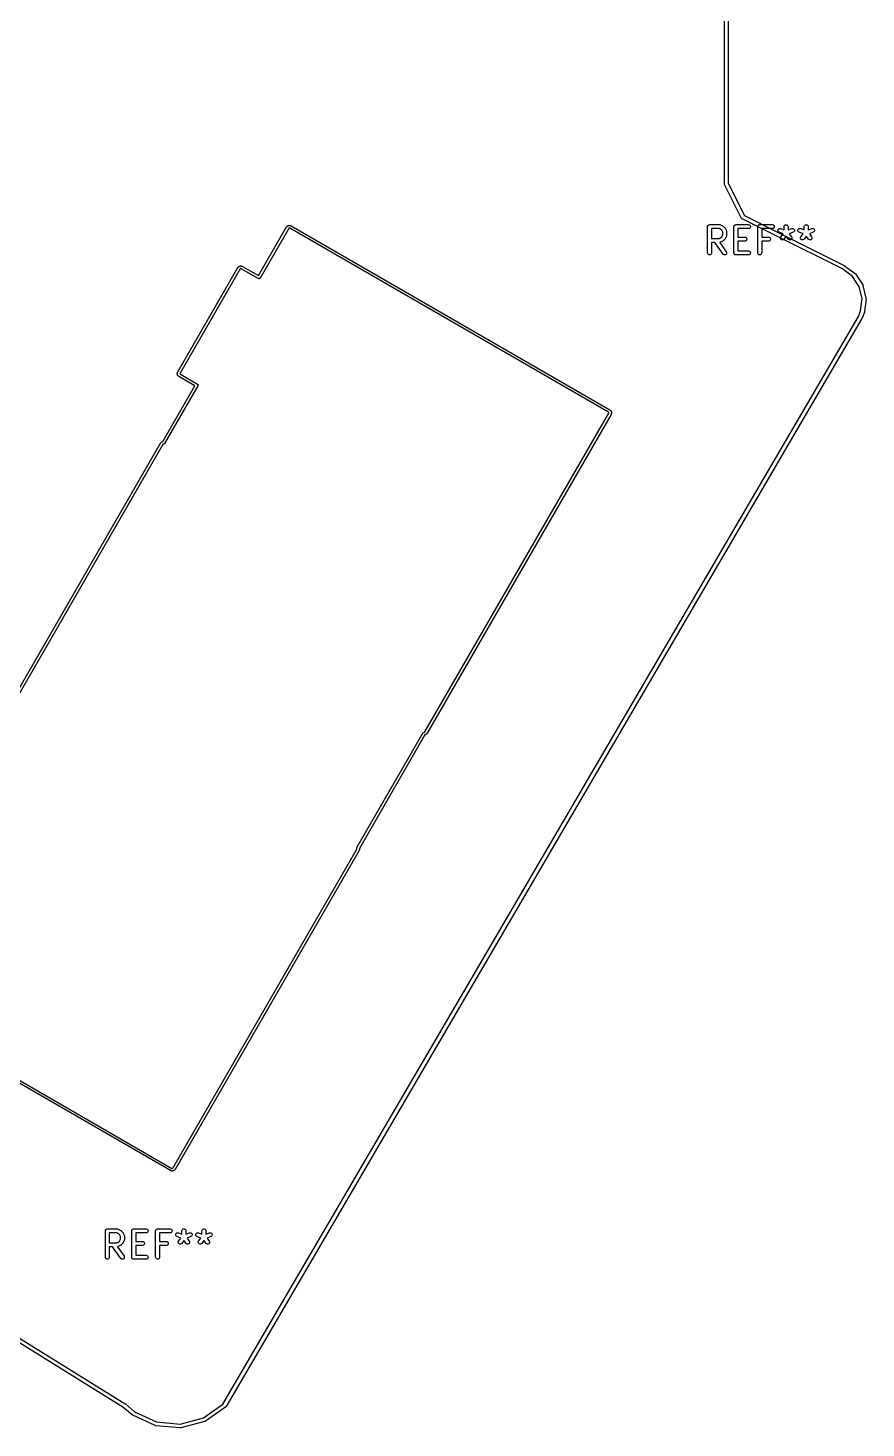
# Model space of a CAD drawing. Extents: x 69 to 219, y -146 to -40.
# Drawn here: x 187.5 to 219.3, y -145.6 to -92.5 of the extents above; entities that cross this region are included whole.
import ezdxf

# ---------------------------------------------------------------- set-up
doc = ezdxf.new("R2010")
doc.units = 0
doc.header["$MEASUREMENT"] = 0
doc.layers.add('BLACK', color=7, linetype='CONTINUOUS')

msp = doc.modelspace()

# ---------------------------------------------------------------- linework, layer by layer
at = {"layer": 'Black'}
for p, q in [((213.92, -95.25), (213.92, -45.085)), ((214.07, -45.085), (214.07, -95.25)), ((213.92, -98.425), (213.92, -95.25)), ((214.07, -95.25), (214.07, -98.4073)), ((213.921, -98.4293), (213.92, -98.425)), ((213.92, -98.4336), (213.921, -98.4293)), ((213.923, -98.442), (213.92, -98.4336)), ((213.925, -98.4507), (213.923, -98.442)), ((213.927, -98.4544), (213.925, -98.4507)), ((213.928, -98.4585), (213.927, -98.4544)), ((214.563, -99.7285), (213.928, -98.4585)), ((214.07, -98.4073), (214.686, -99.6391)), ((214.569, -99.7374), (214.563, -99.7285)), ((214.576, -99.7466), (214.569, -99.7374)), ((214.577, -99.7478), (214.576, -99.7466)), ((214.578, -99.7495), (214.577, -99.7478)), ((214.588, -99.7555), (214.578, -99.7495)), ((214.596, -99.7621), (214.588, -99.7555)), ((215.866, -100.397), (214.596, -99.7621)), ((214.686, -99.6391), (215.934, -100.263)), ((196.237, -101.916), (197.302, -100.071)), ((197.385, -100.127), (196.298, -102.009)), ((197.302, -100.071), (197.306, -100.066)), ((197.306, -100.066), (197.31, -100.061)), ((197.31, -100.06), (197.313, -100.056)), ((197.31, -100.061), (197.31, -100.06)), ((197.313, -100.056), (197.318, -100.05)), ((197.318, -100.05), (197.321, -100.047)), ((197.321, -100.047), (197.323, -100.044)), ((197.323, -100.044), (197.325, -100.042)), ((197.325, -100.042), (197.326, -100.041)), ((197.326, -100.041), (197.331, -100.037)), ((197.331, -100.037), (197.336, -100.032)), ((197.336, -100.032), (197.338, -100.032)), ((197.338, -100.032), (197.34, -100.03)), ((197.34, -100.03), (197.341, -100.03)), ((197.341, -100.03), (197.342, -100.029)), ((197.342, -100.029), (197.346, -100.026)), ((197.346, -100.026), (197.351, -100.023)), ((197.351, -100.023), (197.357, -100.02)), ((197.357, -100.02), (197.363, -100.017)), ((197.363, -100.017), (197.37, -100.015)), ((197.37, -100.015), (197.378, -100.013)), ((197.378, -100.013), (197.38, -100.012)), ((197.38, -100.012), (197.382, -100.012)), ((197.382, -100.012), (197.39, -100.01)), ((197.39, -100.12), (197.385, -100.126)), ((197.385, -100.126), (197.385, -100.127)), ((197.39, -100.01), (197.398, -100.009)), ((197.393, -100.116), (197.39, -100.12)), ((197.395, -100.114), (197.393, -100.115)), ((197.393, -100.115), (197.393, -100.116)), ((197.399, -100.111), (197.395, -100.114)), ((197.398, -100.009), (197.401, -100.009)), ((197.4, -100.11), (197.399, -100.111)), ((197.401, -100.11), (197.4, -100.11)), ((197.401, -100.009), (197.403, -100.009)), ((197.403, -100.109), (197.401, -100.11)), ((197.403, -100.009), (197.41, -100.009)), ((197.404, -100.109), (197.403, -100.109)), ((197.405, -100.109), (197.404, -100.109)), ((197.409, -100.108), (197.405, -100.109)), ((197.411, -100.108), (197.409, -100.108)), ((197.409, -100.108), (197.409, -100.108)), ((197.41, -100.009), (197.418, -100.009)), ((197.414, -100.108), (197.411, -100.108)), ((197.418, -100.109), (197.414, -100.108)), ((197.418, -100.009), (197.422, -100.009)), ((197.419, -100.109), (197.418, -100.109)), ((197.42, -100.109), (197.419, -100.109)), ((197.419, -100.109), (197.419, -100.109)), ((197.421, -100.11), (197.42, -100.109)), ((197.425, -100.112), (197.421, -100.11)), ((197.422, -100.009), (197.425, -100.009)), ((197.425, -100.009), (197.433, -100.01)), ((209.52, -107.094), (197.425, -100.112)), ((197.433, -100.01), (197.441, -100.012)), ((197.441, -100.012), (197.443, -100.012)), ((197.443, -100.012), (197.445, -100.013)), ((197.445, -100.013), (197.452, -100.015)), ((197.452, -100.015), (197.459, -100.017)), ((197.459, -100.017), (197.465, -100.02)), ((197.465, -100.02), (197.465, -100.02)), ((197.465, -100.02), (197.471, -100.023)), ((197.471, -100.023), (197.473, -100.024)), ((197.473, -100.024), (197.474, -100.025)), ((197.474, -100.025), (209.573, -107.01)), ((213.285, -100.057), (213.286, -100.051)), ((213.285, -101.057), (213.285, -100.057)), ((213.286, -100.044), (213.289, -100.038)), ((213.286, -100.051), (213.286, -100.044)), ((213.289, -100.038), (213.29, -100.032)), ((213.29, -100.032), (213.293, -100.026)), ((213.293, -100.026), (213.295, -100.02)), ((213.295, -100.02), (213.3, -100.015)), ((213.3, -100.015), (213.303, -100.009)), ((213.303, -100.009), (213.308, -100.005)), ((213.308, -100.005), (213.312, -99.9999)), ((213.312, -99.9999), (213.318, -99.9966)), ((213.318, -99.9966), (213.323, -99.9924)), ((213.323, -99.9924), (213.329, -99.9902)), ((213.329, -99.9902), (213.335, -99.9869)), ((213.335, -99.9869), (213.341, -99.9858)), ((213.341, -99.9858), (213.347, -99.9835)), ((213.347, -99.9835), (213.354, -99.9835)), ((213.354, -99.9835), (213.36, -99.9824)), ((213.36, -99.9824), (213.741, -99.9824)), ((213.435, -100.132), (213.435, -100.506)), ((213.723, -100.132), (213.435, -100.132)), ((213.792, -100.167), (213.723, -100.132)), ((213.741, -99.9824), (213.745, -99.9831)), ((213.745, -99.9831), (213.75, -99.9829)), ((213.75, -99.9829), (213.758, -99.9854)), ((213.758, -99.9854), (213.767, -99.9869)), ((213.767, -99.9869), (213.771, -99.9891)), ((213.771, -99.9891), (213.775, -99.9903)), ((213.775, -99.9903), (213.87, -100.038)), ((213.822, -100.197), (213.792, -100.167)), ((213.857, -100.266), (213.822, -100.197)), ((213.822, -100.442), (213.857, -100.373)), ((213.857, -100.373), (213.857, -100.266)), ((213.87, -100.038), (213.88, -100.045)), ((213.88, -100.045), (213.889, -100.052)), ((213.889, -100.052), (213.937, -100.1)), ((213.937, -100.1), (213.944, -100.109)), ((213.944, -100.109), (213.951, -100.119)), ((213.951, -100.119), (213.999, -100.214)), ((213.999, -100.214), (214, -100.218)), ((214, -100.218), (214.002, -100.222)), ((214.002, -100.222), (214.004, -100.231)), ((214.004, -100.231), (214.006, -100.239)), ((214.006, -100.239), (214.006, -100.244)), ((214.006, -100.244), (214.007, -100.248)), ((214.007, -100.248), (214.007, -100.391)), ((214.285, -100.057), (214.286, -100.051)), ((214.285, -101.057), (214.285, -100.057)), ((214.286, -100.044), (214.289, -100.038)), ((214.286, -100.051), (214.286, -100.044)), ((214.289, -100.038), (214.29, -100.032)), ((214.29, -100.032), (214.293, -100.026)), ((214.293, -100.026), (214.295, -100.02)), ((214.295, -100.02), (214.3, -100.015)), ((214.3, -100.015), (214.303, -100.009)), ((214.303, -100.009), (214.308, -100.005)), ((214.308, -100.005), (214.312, -99.9999)), ((214.312, -99.9999), (214.318, -99.9966)), ((214.318, -99.9966), (214.323, -99.9924)), ((214.323, -99.9924), (214.329, -99.9902)), ((214.329, -99.9902), (214.335, -99.9869)), ((214.335, -99.9869), (214.341, -99.9858)), ((214.341, -99.9858), (214.347, -99.9835)), ((214.347, -99.9835), (214.354, -99.9835)), ((214.354, -99.9835), (214.36, -99.9824)), ((214.36, -99.9824), (214.836, -99.9824)), ((214.836, -100.132), (214.435, -100.132)), ((214.435, -100.132), (214.435, -100.459)), ((214.836, -99.9824), (214.862, -99.9869)), ((214.862, -100.128), (214.836, -100.132)), ((214.862, -99.9869), (214.885, -99.9999)), ((214.885, -100.115), (214.862, -100.128)), ((214.885, -99.9999), (214.901, -100.02)), ((214.901, -100.095), (214.885, -100.115)), ((214.901, -100.02), (214.91, -100.044)), ((214.91, -100.07), (214.901, -100.095)), ((214.91, -100.044), (214.91, -100.07)), ((215.19, -100.057), (215.191, -100.051)), ((215.19, -101.057), (215.19, -100.057)), ((215.191, -100.044), (215.193, -100.038)), ((215.191, -100.051), (215.191, -100.044)), ((215.193, -100.038), (215.195, -100.032)), ((215.195, -100.032), (215.198, -100.026)), ((215.198, -100.026), (215.2, -100.02)), ((215.2, -100.02), (215.204, -100.015)), ((215.204, -100.015), (215.208, -100.009)), ((215.208, -100.009), (215.213, -100.005)), ((215.213, -100.005), (215.217, -99.9999)), ((215.217, -99.9999), (215.222, -99.9966)), ((215.222, -99.9966), (215.227, -99.9924)), ((215.227, -99.9924), (215.234, -99.9902)), ((215.234, -99.9902), (215.239, -99.9869)), ((215.239, -99.9869), (215.246, -99.9858)), ((215.246, -99.9858), (215.252, -99.9835)), ((215.252, -99.9835), (215.259, -99.9835)), ((215.259, -99.9835), (215.265, -99.9824)), ((215.265, -99.9824), (215.741, -99.9824)), ((215.741, -100.132), (215.34, -100.132)), ((215.34, -100.132), (215.34, -100.459)), ((215.741, -99.9824), (215.767, -99.9869)), ((215.767, -100.128), (215.741, -100.132)), ((215.767, -99.9869), (215.789, -99.9999)), ((215.789, -100.115), (215.767, -100.128)), ((215.789, -99.9999), (215.806, -100.02)), ((215.806, -100.095), (215.789, -100.115)), ((215.806, -100.02), (215.815, -100.044)), ((215.815, -100.07), (215.806, -100.095)), ((215.815, -100.044), (215.815, -100.07)), ((215.934, -100.263), (218.474, -101.533)), ((215.953, -100.185), (215.963, -100.161)), ((215.953, -100.211), (215.953, -100.185)), ((215.961, -100.236), (215.953, -100.211)), ((215.977, -100.256), (215.961, -100.236)), ((215.963, -100.161), (215.981, -100.141)), ((215.999, -100.27), (215.977, -100.256)), ((215.981, -100.141), (216.003, -100.129)), ((216.146, -100.329), (215.999, -100.27)), ((216.003, -100.129), (216.029, -100.125)), ((216.029, -100.125), (216.055, -100.131)), ((216.055, -100.131), (216.19, -100.185)), ((216.062, -100.441), (216.146, -100.329)), ((216.19, -100.057), (216.195, -100.032)), ((216.19, -100.185), (216.19, -100.057)), ((216.195, -100.032), (216.208, -100.009)), ((216.208, -100.009), (216.227, -99.9924)), ((216.227, -99.9924), (216.252, -99.9835)), ((216.252, -99.9835), (216.278, -99.9835)), ((216.278, -99.9835), (216.302, -99.9924)), ((216.302, -99.9924), (216.322, -100.009)), ((216.322, -100.009), (216.335, -100.032)), ((216.335, -100.032), (216.34, -100.057)), ((216.34, -100.057), (216.34, -100.185)), ((216.34, -100.185), (216.475, -100.131)), ((216.531, -100.27), (216.384, -100.329)), ((216.384, -100.329), (216.468, -100.441)), ((216.475, -100.131), (216.501, -100.125)), ((216.501, -100.125), (216.527, -100.129)), ((216.527, -100.129), (216.549, -100.141)), ((216.553, -100.256), (216.531, -100.27)), ((216.549, -100.141), (216.567, -100.161)), ((216.569, -100.236), (216.553, -100.256)), ((216.567, -100.161), (216.577, -100.185)), ((216.577, -100.211), (216.569, -100.236)), ((216.577, -100.185), (216.577, -100.211)), ((216.715, -100.185), (216.725, -100.161)), ((216.715, -100.211), (216.715, -100.185)), ((216.723, -100.236), (216.715, -100.211)), ((216.739, -100.256), (216.723, -100.236)), ((216.725, -100.161), (216.742, -100.141)), ((216.761, -100.27), (216.739, -100.256)), ((216.742, -100.141), (216.765, -100.129)), ((216.908, -100.329), (216.761, -100.27)), ((216.765, -100.129), (216.791, -100.125)), ((216.791, -100.125), (216.817, -100.131)), ((216.817, -100.131), (216.952, -100.185)), ((216.824, -100.441), (216.908, -100.329)), ((216.952, -100.057), (216.956, -100.032)), ((216.952, -100.185), (216.952, -100.057)), ((216.956, -100.032), (216.969, -100.009)), ((216.969, -100.009), (216.989, -99.9924)), ((216.989, -99.9924), (217.014, -99.9835)), ((217.014, -99.9835), (217.04, -99.9835)), ((217.04, -99.9835), (217.064, -99.9924)), ((217.064, -99.9924), (217.084, -100.009)), ((217.084, -100.009), (217.097, -100.032)), ((217.097, -100.032), (217.102, -100.057)), ((217.102, -100.057), (217.102, -100.185)), ((217.102, -100.185), (217.237, -100.131)), ((217.293, -100.27), (217.146, -100.329)), ((217.146, -100.329), (217.23, -100.441)), ((217.237, -100.131), (217.263, -100.125)), ((217.263, -100.125), (217.288, -100.129)), ((217.288, -100.129), (217.311, -100.141)), ((217.315, -100.256), (217.293, -100.27)), ((217.311, -100.141), (217.329, -100.161)), ((217.331, -100.236), (217.315, -100.256)), ((217.329, -100.161), (217.338, -100.185)), ((217.339, -100.211), (217.331, -100.236)), ((217.338, -100.185), (217.339, -100.211)), ((213.435, -100.506), (213.723, -100.506)), ((213.559, -100.656), (213.435, -100.656)), ((213.435, -100.656), (213.435, -101.057)), ((213.87, -101.1), (213.559, -100.656)), ((213.723, -100.506), (213.792, -100.472)), ((213.745, -100.655), (213.742, -100.656)), ((213.742, -100.656), (213.993, -101.014)), ((213.75, -100.656), (213.745, -100.655)), ((213.758, -100.653), (213.75, -100.656)), ((213.767, -100.652), (213.758, -100.653)), ((213.771, -100.65), (213.767, -100.652)), ((213.775, -100.648), (213.771, -100.65)), ((213.87, -100.601), (213.775, -100.648)), ((213.792, -100.472), (213.822, -100.442)), ((213.88, -100.593), (213.87, -100.601)), ((213.889, -100.587), (213.88, -100.593)), ((213.937, -100.539), (213.889, -100.587)), ((213.944, -100.529), (213.937, -100.539)), ((213.951, -100.519), (213.944, -100.529)), ((213.999, -100.424), (213.951, -100.519)), ((214, -100.42), (213.999, -100.424)), ((214.002, -100.416), (214, -100.42)), ((214.004, -100.408), (214.002, -100.416)), ((214.006, -100.399), (214.004, -100.408)), ((214.007, -100.391), (214.006, -100.395)), ((214.006, -100.395), (214.006, -100.399)), ((214.435, -100.459), (214.694, -100.459)), ((214.694, -100.609), (214.435, -100.609)), ((214.435, -100.609), (214.435, -100.982)), ((214.694, -100.459), (214.719, -100.463)), ((214.719, -100.604), (214.694, -100.609)), ((214.719, -100.463), (214.742, -100.476)), ((214.742, -100.591), (214.719, -100.604)), ((214.742, -100.476), (214.759, -100.496)), ((214.759, -100.571), (214.742, -100.591)), ((214.759, -100.496), (214.767, -100.521)), ((214.767, -100.547), (214.759, -100.571)), ((214.767, -100.521), (214.767, -100.547)), ((215.34, -100.459), (215.598, -100.459)), ((215.598, -100.609), (215.34, -100.609)), ((215.34, -100.609), (215.34, -101.057)), ((215.598, -100.459), (215.624, -100.463)), ((215.624, -100.604), (215.598, -100.609)), ((215.624, -100.463), (215.647, -100.476)), ((215.647, -100.591), (215.624, -100.604)), ((215.647, -100.476), (215.663, -100.496)), ((215.663, -100.571), (215.647, -100.591)), ((215.663, -100.496), (215.672, -100.521)), ((215.672, -100.547), (215.663, -100.571)), ((215.672, -100.521), (215.672, -100.547)), ((218.401, -101.664), (215.866, -100.397)), ((216.047, -100.49), (216.05, -100.464)), ((216.053, -100.515), (216.047, -100.49)), ((216.05, -100.464), (216.062, -100.441)), ((216.067, -100.537), (216.053, -100.515)), ((216.088, -100.553), (216.067, -100.537)), ((216.113, -100.56), (216.088, -100.553)), ((216.139, -100.559), (216.113, -100.56)), ((216.163, -100.549), (216.139, -100.559)), ((216.182, -100.531), (216.163, -100.549)), ((216.265, -100.42), (216.182, -100.531)), ((216.348, -100.531), (216.265, -100.42)), ((216.367, -100.549), (216.348, -100.531)), ((216.391, -100.559), (216.367, -100.549)), ((216.417, -100.56), (216.391, -100.559)), ((216.442, -100.553), (216.417, -100.56)), ((216.463, -100.537), (216.442, -100.553)), ((216.477, -100.515), (216.463, -100.537)), ((216.468, -100.441), (216.48, -100.464)), ((216.483, -100.49), (216.477, -100.515)), ((216.48, -100.464), (216.483, -100.49)), ((216.809, -100.49), (216.812, -100.464)), ((216.815, -100.515), (216.809, -100.49)), ((216.812, -100.464), (216.824, -100.441)), ((216.829, -100.537), (216.815, -100.515)), ((216.85, -100.553), (216.829, -100.537)), ((216.875, -100.56), (216.85, -100.553)), ((216.901, -100.559), (216.875, -100.56)), ((216.925, -100.549), (216.901, -100.559)), ((216.944, -100.531), (216.925, -100.549)), ((217.027, -100.42), (216.944, -100.531)), ((217.11, -100.531), (217.027, -100.42)), ((217.129, -100.549), (217.11, -100.531)), ((217.153, -100.559), (217.129, -100.549)), ((217.179, -100.56), (217.153, -100.559)), ((217.204, -100.553), (217.179, -100.56)), ((217.224, -100.537), (217.204, -100.553)), ((217.239, -100.515), (217.224, -100.537)), ((217.23, -100.441), (217.242, -100.464)), ((217.245, -100.49), (217.239, -100.515)), ((217.242, -100.464), (217.245, -100.49)), ((213.29, -101.083), (213.285, -101.057)), ((213.303, -101.106), (213.29, -101.083)), ((213.323, -101.122), (213.303, -101.106)), ((213.347, -101.131), (213.323, -101.122)), ((213.373, -101.131), (213.347, -101.131)), ((213.398, -101.122), (213.373, -101.131)), ((213.418, -101.106), (213.398, -101.122)), ((213.431, -101.083), (213.418, -101.106)), ((213.435, -101.057), (213.431, -101.083)), ((213.889, -101.119), (213.87, -101.1)), ((213.912, -101.13), (213.889, -101.119)), ((213.938, -101.132), (213.912, -101.13)), ((213.963, -101.125), (213.938, -101.132)), ((213.985, -101.11), (213.963, -101.125)), ((214, -101.089), (213.985, -101.11)), ((213.993, -101.014), (214.004, -101.038)), ((214.006, -101.064), (214, -101.089)), ((214.004, -101.038), (214.006, -101.064)), ((214.286, -101.064), (214.285, -101.057)), ((214.286, -101.07), (214.286, -101.064)), ((214.289, -101.077), (214.286, -101.07)), ((214.29, -101.083), (214.289, -101.077)), ((214.293, -101.089), (214.29, -101.083)), ((214.295, -101.095), (214.293, -101.089)), ((214.3, -101.1), (214.295, -101.095)), ((214.303, -101.106), (214.3, -101.1)), ((214.308, -101.11), (214.303, -101.106)), ((214.312, -101.115), (214.308, -101.11)), ((214.318, -101.118), (214.312, -101.115)), ((214.323, -101.122), (214.318, -101.118)), ((214.329, -101.125), (214.323, -101.122)), ((214.335, -101.128), (214.329, -101.125)), ((214.341, -101.129), (214.335, -101.128)), ((214.347, -101.131), (214.341, -101.129)), ((214.354, -101.131), (214.347, -101.131)), ((214.36, -101.132), (214.354, -101.131)), ((214.836, -101.132), (214.36, -101.132)), ((214.435, -100.982), (214.836, -100.982)), ((214.836, -100.982), (214.862, -100.987)), ((214.862, -101.128), (214.836, -101.132)), ((214.862, -100.987), (214.885, -101)), ((214.885, -101.115), (214.862, -101.128)), ((214.885, -101), (214.901, -101.02)), ((214.901, -101.095), (214.885, -101.115)), ((214.901, -101.02), (214.91, -101.044)), ((214.91, -101.07), (214.901, -101.095)), ((214.91, -101.044), (214.91, -101.07)), ((215.195, -101.083), (215.19, -101.057)), ((215.208, -101.106), (215.195, -101.083)), ((215.227, -101.122), (215.208, -101.106)), ((215.252, -101.131), (215.227, -101.122)), ((215.278, -101.131), (215.252, -101.131)), ((215.302, -101.122), (215.278, -101.131)), ((215.322, -101.106), (215.302, -101.122)), ((215.335, -101.083), (215.322, -101.106)), ((215.34, -101.057), (215.335, -101.083)), ((193.172, -105.571), (195.458, -101.611)), ((195.542, -101.664), (193.259, -105.62)), ((195.458, -101.611), (195.46, -101.608)), ((195.46, -101.608), (195.462, -101.605)), ((195.462, -101.605), (195.463, -101.604)), ((195.463, -101.603), (195.465, -101.601)), ((195.463, -101.604), (195.463, -101.603)), ((195.465, -101.599), (195.47, -101.594)), ((195.465, -101.601), (195.465, -101.599)), ((195.47, -101.594), (195.474, -101.589)), ((195.474, -101.589), (195.475, -101.588)), ((195.475, -101.588), (195.477, -101.586)), ((195.477, -101.586), (195.48, -101.584)), ((195.48, -101.584), (195.483, -101.581)), ((195.483, -101.581), (195.488, -101.577)), ((195.488, -101.577), (195.492, -101.573)), ((195.492, -101.573), (195.494, -101.572)), ((195.494, -101.572), (195.497, -101.57)), ((195.497, -101.57), (195.498, -101.569)), ((195.498, -101.569), (195.505, -101.565)), ((195.498, -101.569), (195.498, -101.569)), ((195.505, -101.565), (195.512, -101.561)), ((195.512, -101.561), (195.513, -101.561)), ((195.513, -101.561), (195.516, -101.56)), ((195.513, -101.561), (195.513, -101.561)), ((195.516, -101.56), (195.519, -101.558)), ((195.519, -101.558), (195.526, -101.556)), ((195.526, -101.556), (195.53, -101.555)), ((195.53, -101.555), (195.531, -101.554)), ((195.531, -101.554), (195.533, -101.553)), ((195.533, -101.553), (195.536, -101.552)), ((195.536, -101.552), (195.542, -101.551)), ((195.542, -101.551), (195.547, -101.549)), ((195.544, -101.662), (195.542, -101.664)), ((195.547, -101.658), (195.544, -101.662)), ((195.547, -101.549), (195.55, -101.55)), ((195.548, -101.656), (195.547, -101.658)), ((195.547, -101.658), (195.547, -101.658)), ((195.55, -101.655), (195.548, -101.656)), ((195.55, -101.55), (195.553, -101.549)), ((195.552, -101.653), (195.55, -101.655)), ((195.555, -101.651), (195.552, -101.653)), ((195.553, -101.549), (195.556, -101.549)), ((195.557, -101.651), (195.555, -101.651)), ((195.556, -101.549), (195.56, -101.549)), ((195.558, -101.65), (195.557, -101.651)), ((195.562, -101.649), (195.558, -101.65)), ((195.56, -101.549), (195.568, -101.549)), ((195.564, -101.648), (195.562, -101.649)), ((195.567, -101.648), (195.564, -101.648)), ((195.569, -101.648), (195.567, -101.648)), ((195.568, -101.549), (195.575, -101.549)), ((195.571, -101.649), (195.569, -101.648)), ((195.569, -101.648), (195.569, -101.648)), ((195.579, -101.651), (195.571, -101.649)), ((195.575, -101.549), (195.577, -101.549)), ((195.577, -101.549), (195.58, -101.549)), ((195.579, -101.652), (195.579, -101.651)), ((195.584, -101.654), (195.579, -101.652)), ((195.58, -101.549), (195.583, -101.55)), ((195.583, -101.55), (195.586, -101.549)), ((195.585, -101.654), (195.584, -101.654)), ((196.23, -102.027), (195.585, -101.654)), ((195.586, -101.549), (195.591, -101.551)), ((195.591, -101.551), (195.597, -101.552)), ((195.597, -101.552), (195.6, -101.553)), ((195.6, -101.553), (195.6, -101.554)), ((195.6, -101.554), (195.601, -101.554)), ((195.601, -101.554), (195.603, -101.554)), ((195.603, -101.554), (195.609, -101.557)), ((195.609, -101.557), (195.617, -101.559)), ((195.617, -101.559), (195.617, -101.56)), ((195.617, -101.56), (195.619, -101.56)), ((195.619, -101.56), (195.624, -101.563)), ((195.624, -101.563), (195.63, -101.565)), ((195.63, -101.565), (196.237, -101.916)), ((218.781, -101.946), (218.401, -101.664)), ((218.474, -101.533), (218.479, -101.537)), ((218.479, -101.537), (218.485, -101.54)), ((218.485, -101.54), (218.881, -101.834)), ((219.038, -102.336), (218.781, -101.946)), ((218.881, -101.834), (218.881, -101.834)), ((218.881, -101.834), (218.886, -101.839)), ((218.886, -101.839), (218.899, -101.852)), ((218.899, -101.852), (218.899, -101.852)), ((218.899, -101.852), (219.17, -102.264)), ((196.234, -102.029), (196.23, -102.027)), ((196.238, -102.031), (196.234, -102.029)), ((196.242, -102.032), (196.238, -102.031)), ((196.246, -102.033), (196.242, -102.032)), ((196.251, -102.033), (196.246, -102.033)), ((196.255, -102.034), (196.251, -102.033)), ((196.259, -102.033), (196.255, -102.034)), ((196.264, -102.033), (196.259, -102.033)), ((196.268, -102.032), (196.264, -102.033)), ((196.272, -102.031), (196.268, -102.032)), ((196.276, -102.029), (196.272, -102.031)), ((196.28, -102.027), (196.276, -102.029)), ((196.283, -102.024), (196.28, -102.027)), ((196.287, -102.022), (196.283, -102.024)), ((196.29, -102.019), (196.287, -102.022)), ((196.293, -102.016), (196.29, -102.019)), ((196.295, -102.012), (196.293, -102.016)), ((196.298, -102.009), (196.295, -102.012)), ((219.146, -102.789), (219.038, -102.336)), ((219.17, -102.264), (219.176, -102.278)), ((219.176, -102.278), (219.181, -102.288)), ((219.181, -102.288), (219.295, -102.767)), ((219.093, -103.256), (219.146, -102.789)), ((219.297, -102.793), (219.24, -103.283)), ((219.295, -102.767), (219.295, -102.767)), ((219.295, -102.767), (219.297, -102.793)), ((194.889, -144.728), (219.007, -103.472)), ((219.14, -103.543), (195.01, -144.818)), ((219.007, -103.472), (219.093, -103.256)), ((219.142, -103.537), (219.14, -103.543)), ((219.145, -103.533), (219.142, -103.537)), ((219.236, -103.302), (219.145, -103.533)), ((219.238, -103.293), (219.236, -103.302)), ((219.24, -103.283), (219.238, -103.293)), ((193.154, -105.633), (193.155, -105.626)), ((193.154, -105.635), (193.154, -105.633)), ((193.154, -105.638), (193.154, -105.635)), ((193.156, -105.644), (193.154, -105.638)), ((193.155, -105.626), (193.156, -105.62)), ((193.156, -105.618), (193.157, -105.614)), ((193.156, -105.62), (193.156, -105.618)), ((193.156, -105.646), (193.156, -105.644)), ((193.156, -105.647), (193.156, -105.646)), ((193.157, -105.655), (193.156, -105.647)), ((193.157, -105.614), (193.158, -105.607)), ((193.159, -105.663), (193.157, -105.655)), ((193.158, -105.607), (193.159, -105.603)), ((193.159, -105.603), (193.16, -105.6)), ((193.159, -105.665), (193.159, -105.663)), ((193.16, -105.667), (193.159, -105.665)), ((193.16, -105.6), (193.162, -105.593)), ((193.162, -105.675), (193.16, -105.667)), ((193.162, -105.593), (193.164, -105.586)), ((193.164, -105.682), (193.162, -105.675)), ((193.164, -105.586), (193.167, -105.58)), ((193.167, -105.688), (193.164, -105.682)), ((193.167, -105.58), (193.17, -105.574)), ((193.167, -105.58), (193.167, -105.58)), ((193.17, -105.694), (193.167, -105.688)), ((193.167, -105.688), (193.167, -105.688)), ((193.17, -105.574), (193.171, -105.572)), ((193.171, -105.572), (193.172, -105.571)), ((193.256, -105.63), (193.255, -105.633)), ((193.255, -105.633), (193.256, -105.64)), ((193.257, -105.624), (193.256, -105.625)), ((193.256, -105.625), (193.256, -105.628)), ((193.256, -105.628), (193.256, -105.63)), ((193.256, -105.64), (193.256, -105.641)), ((193.256, -105.641), (193.256, -105.642)), ((193.256, -105.642), (193.257, -105.644)), ((193.259, -105.62), (193.257, -105.624)), ((193.257, -105.644), (193.257, -105.645)), ((193.257, -105.645), (193.258, -105.646)), ((193.258, -105.646), (193.261, -105.65)), ((193.261, -105.65), (193.261, -105.65)), ((193.261, -105.65), (193.262, -105.652)), ((193.262, -105.652), (193.264, -105.653)), ((193.264, -105.653), (193.266, -105.655)), ((193.266, -105.655), (193.269, -105.657)), ((193.269, -105.657), (193.272, -105.659)), ((193.272, -105.659), (193.918, -106.032)), ((192.6, -108.215), (193.825, -106.093)), ((193.936, -106.1), (192.674, -108.286)), ((193.173, -105.699), (193.17, -105.694)), ((193.176, -105.703), (193.173, -105.699)), ((193.177, -105.704), (193.176, -105.703)), ((193.177, -105.705), (193.177, -105.704)), ((193.179, -105.707), (193.177, -105.705)), ((193.179, -105.709), (193.179, -105.707)), ((193.184, -105.714), (193.179, -105.709)), ((193.188, -105.719), (193.184, -105.714)), ((193.189, -105.72), (193.188, -105.719)), ((193.191, -105.722), (193.189, -105.72)), ((193.194, -105.724), (193.191, -105.722)), ((193.197, -105.727), (193.194, -105.724)), ((193.202, -105.731), (193.197, -105.727)), ((193.206, -105.735), (193.202, -105.731)), ((193.208, -105.736), (193.206, -105.735)), ((193.211, -105.738), (193.208, -105.736)), ((193.215, -105.741), (193.211, -105.738)), ((193.218, -105.743), (193.215, -105.741)), ((193.825, -106.093), (193.218, -105.743)), ((193.918, -106.032), (193.921, -106.035)), ((193.921, -106.035), (193.925, -106.037)), ((193.925, -106.037), (193.928, -106.04)), ((193.928, -106.04), (193.931, -106.043)), ((193.931, -106.043), (193.933, -106.047)), ((193.933, -106.047), (193.936, -106.05)), ((193.936, -106.05), (193.938, -106.054)), ((193.938, -106.096), (193.936, -106.1)), ((193.938, -106.054), (193.94, -106.058)), ((193.94, -106.092), (193.938, -106.096)), ((193.94, -106.058), (193.941, -106.062)), ((193.941, -106.088), (193.94, -106.092)), ((193.941, -106.062), (193.942, -106.066)), ((193.942, -106.084), (193.941, -106.088)), ((193.942, -106.066), (193.942, -106.071)), ((193.942, -106.071), (193.943, -106.075)), ((193.943, -106.075), (193.942, -106.079)), ((193.942, -106.079), (193.942, -106.084)), ((202.551, -119.224), (209.53, -107.136)), ((209.619, -107.182), (202.634, -119.28)), ((209.522, -107.096), (209.52, -107.094)), ((209.526, -107.099), (209.522, -107.096)), ((209.528, -107.1), (209.526, -107.099)), ((209.526, -107.099), (209.526, -107.099)), ((209.528, -107.101), (209.528, -107.1)), ((209.531, -107.105), (209.528, -107.101)), ((209.53, -107.136), (209.531, -107.135)), ((209.533, -107.107), (209.531, -107.105)), ((209.531, -107.135), (209.532, -107.132)), ((209.532, -107.132), (209.533, -107.131)), ((209.532, -107.132), (209.532, -107.132)), ((209.533, -107.109), (209.533, -107.107)), ((209.534, -107.11), (209.533, -107.109)), ((209.533, -107.131), (209.535, -107.123)), ((209.535, -107.114), (209.534, -107.11)), ((209.536, -107.116), (209.535, -107.114)), ((209.535, -107.123), (209.536, -107.121)), ((209.536, -107.119), (209.536, -107.116)), ((209.536, -107.121), (209.536, -107.119)), ((209.536, -107.121), (209.536, -107.121)), ((209.573, -107.01), (209.576, -107.012)), ((209.576, -107.012), (209.579, -107.014)), ((209.579, -107.014), (209.58, -107.015)), ((209.58, -107.015), (209.581, -107.015)), ((209.581, -107.015), (209.583, -107.017)), ((209.583, -107.017), (209.585, -107.017)), ((209.585, -107.017), (209.59, -107.022)), ((209.59, -107.022), (209.595, -107.026)), ((209.595, -107.026), (209.596, -107.027)), ((209.596, -107.027), (209.598, -107.029)), ((209.598, -107.029), (209.6, -107.032)), ((209.6, -107.032), (209.603, -107.035)), ((209.603, -107.035), (209.608, -107.041)), ((209.608, -107.041), (209.611, -107.045)), ((209.611, -107.045), (209.611, -107.046)), ((209.611, -107.046), (209.613, -107.048)), ((209.613, -107.048), (209.615, -107.05)), ((209.615, -107.05), (209.618, -107.055)), ((209.618, -107.055), (209.621, -107.06)), ((209.621, -107.177), (209.619, -107.182)), ((209.621, -107.06), (209.622, -107.063)), ((209.623, -107.173), (209.621, -107.177)), ((209.622, -107.063), (209.623, -107.065)), ((209.623, -107.065), (209.624, -107.068)), ((209.624, -107.17), (209.623, -107.173)), ((209.624, -107.068), (209.626, -107.071)), ((209.626, -107.167), (209.624, -107.17)), ((209.626, -107.071), (209.628, -107.078)), ((209.628, -107.16), (209.626, -107.167)), ((209.628, -107.078), (209.629, -107.082)), ((209.63, -107.152), (209.628, -107.16)), ((209.629, -107.082), (209.63, -107.083)), ((209.63, -107.083), (209.631, -107.085)), ((209.631, -107.152), (209.63, -107.152)), ((209.631, -107.085), (209.632, -107.088)), ((209.632, -107.149), (209.631, -107.152)), ((209.632, -107.088), (209.633, -107.094)), ((209.633, -107.143), (209.632, -107.149)), ((209.633, -107.094), (209.635, -107.099)), ((209.635, -107.138), (209.633, -107.143)), ((209.635, -107.099), (209.634, -107.102)), ((209.634, -107.102), (209.635, -107.105)), ((209.635, -107.132), (209.634, -107.135)), ((209.634, -107.135), (209.635, -107.138)), ((209.635, -107.105), (209.635, -107.108)), ((209.635, -107.108), (209.635, -107.112)), ((209.635, -107.112), (209.635, -107.12)), ((209.635, -107.12), (209.635, -107.127)), ((209.635, -107.127), (209.635, -107.129)), ((209.635, -107.129), (209.635, -107.132)), ((185.535, -120.372), (192.52, -108.274)), ((192.604, -108.327), (185.624, -120.417)), ((192.52, -108.274), (192.522, -108.271)), ((192.522, -108.271), (192.524, -108.268)), ((192.524, -108.268), (192.527, -108.264)), ((192.527, -108.264), (192.529, -108.26)), ((192.529, -108.26), (192.535, -108.255)), ((192.535, -108.255), (192.54, -108.249)), ((192.54, -108.249), (192.54, -108.248)), ((192.54, -108.248), (192.541, -108.248)), ((192.541, -108.248), (192.547, -108.243)), ((192.547, -108.243), (192.552, -108.237)), ((192.552, -108.237), (192.556, -108.235)), ((192.556, -108.235), (192.56, -108.232)), ((192.56, -108.232), (192.567, -108.228)), ((192.56, -108.232), (192.56, -108.232)), ((192.56, -108.232), (192.56, -108.232)), ((192.567, -108.228), (192.575, -108.224)), ((192.575, -108.224), (192.578, -108.223)), ((192.575, -108.224), (192.575, -108.224)), ((192.575, -108.224), (192.575, -108.224)), ((192.578, -108.223), (192.581, -108.221)), ((192.581, -108.221), (192.585, -108.22)), ((192.585, -108.22), (192.589, -108.218)), ((192.589, -108.218), (192.595, -108.216)), ((192.595, -108.216), (192.6, -108.215)), ((192.606, -108.325), (192.604, -108.327)), ((192.607, -108.323), (192.606, -108.325)), ((192.609, -108.322), (192.607, -108.323)), ((192.611, -108.319), (192.609, -108.321)), ((192.609, -108.321), (192.609, -108.322)), ((192.613, -108.317), (192.611, -108.319)), ((192.614, -108.317), (192.613, -108.317)), ((192.615, -108.315), (192.614, -108.317)), ((192.616, -108.315), (192.615, -108.315)), ((192.619, -108.314), (192.616, -108.315)), ((192.621, -108.313), (192.619, -108.314)), ((192.624, -108.312), (192.621, -108.313)), ((192.625, -108.312), (192.624, -108.312)), ((192.626, -108.311), (192.625, -108.312)), ((192.629, -108.311), (192.626, -108.311)), ((192.626, -108.311), (192.626, -108.311)), ((192.636, -108.31), (192.629, -108.311)), ((192.639, -108.31), (192.636, -108.31)), ((192.648, -108.308), (192.639, -108.31)), ((192.661, -108.3), (192.648, -108.308)), ((192.663, -108.299), (192.661, -108.3)), ((192.674, -108.286), (192.663, -108.299)), ((199.972, -123.612), (202.48, -119.268)), ((202.554, -119.339), (200.068, -123.645)), ((202.48, -119.268), (202.491, -119.255)), ((202.491, -119.255), (202.498, -119.25)), ((202.498, -119.25), (202.506, -119.246)), ((202.506, -119.246), (202.514, -119.245)), ((202.514, -119.245), (202.517, -119.244)), ((202.517, -119.244), (202.523, -119.243)), ((202.523, -119.243), (202.527, -119.243)), ((202.527, -119.243), (202.531, -119.242)), ((202.531, -119.242), (202.532, -119.242)), ((202.532, -119.242), (202.533, -119.242)), ((202.533, -119.242), (202.535, -119.241)), ((202.533, -119.242), (202.533, -119.242)), ((202.535, -119.241), (202.537, -119.24)), ((202.537, -119.24), (202.539, -119.239)), ((202.537, -119.24), (202.537, -119.24)), ((202.539, -119.239), (202.54, -119.237)), ((202.54, -119.237), (202.541, -119.237)), ((202.541, -119.237), (202.543, -119.235)), ((202.543, -119.235), (202.546, -119.231)), ((202.543, -119.235), (202.543, -119.235)), ((202.546, -119.231), (202.551, -119.225)), ((202.551, -119.225), (202.551, -119.224)), ((202.556, -119.339), (202.554, -119.339)), ((202.558, -119.338), (202.556, -119.339)), ((202.56, -119.338), (202.558, -119.338)), ((202.563, -119.338), (202.56, -119.338)), ((202.569, -119.335), (202.563, -119.338)), ((202.575, -119.333), (202.569, -119.335)), ((202.576, -119.332), (202.575, -119.333)), ((202.579, -119.331), (202.576, -119.332)), ((202.586, -119.326), (202.579, -119.33)), ((202.579, -119.33), (202.579, -119.331)), ((202.594, -119.322), (202.586, -119.326)), ((202.598, -119.319), (202.594, -119.322)), ((202.594, -119.322), (202.594, -119.322)), ((202.594, -119.322), (202.594, -119.322)), ((202.602, -119.317), (202.598, -119.319)), ((202.607, -119.311), (202.602, -119.317)), ((202.613, -119.306), (202.607, -119.311)), ((202.614, -119.306), (202.613, -119.306)), ((202.616, -119.303), (202.614, -119.305)), ((202.614, -119.305), (202.614, -119.306)), ((202.617, -119.302), (202.616, -119.303)), ((202.621, -119.297), (202.617, -119.302)), ((202.626, -119.292), (202.621, -119.297)), ((202.63, -119.285), (202.626, -119.29)), ((202.626, -119.29), (202.626, -119.29)), ((202.626, -119.29), (202.626, -119.292)), ((202.634, -119.28), (202.63, -119.285)), ((192.984, -135.772), (199.964, -123.681)), ((200.053, -123.727), (193.068, -135.825)), ((199.964, -123.681), (199.965, -123.68)), ((199.965, -123.641), (199.966, -123.635)), ((199.966, -123.643), (199.965, -123.641)), ((199.965, -123.68), (199.968, -123.674)), ((199.966, -123.628), (199.967, -123.626)), ((199.966, -123.635), (199.966, -123.628)), ((199.966, -123.646), (199.966, -123.643)), ((199.967, -123.65), (199.966, -123.646)), ((199.967, -123.624), (199.969, -123.618)), ((199.967, -123.626), (199.967, -123.624)), ((199.968, -123.652), (199.967, -123.65)), ((199.969, -123.655), (199.968, -123.652)), ((199.968, -123.674), (199.969, -123.672)), ((199.969, -123.618), (199.972, -123.612)), ((199.969, -123.658), (199.969, -123.655)), ((199.969, -123.66), (199.969, -123.658)), ((199.97, -123.661), (199.969, -123.66)), ((199.969, -123.67), (199.97, -123.666)), ((199.969, -123.671), (199.969, -123.67)), ((199.969, -123.672), (199.969, -123.671)), ((199.969, -123.672), (199.969, -123.672)), ((199.97, -123.664), (199.97, -123.661)), ((199.97, -123.666), (199.97, -123.664)), ((199.97, -123.666), (199.97, -123.666)), ((200.055, -123.722), (200.053, -123.727)), ((200.057, -123.719), (200.055, -123.722)), ((200.058, -123.718), (200.057, -123.719)), ((200.059, -123.715), (200.058, -123.718)), ((200.06, -123.714), (200.059, -123.715)), ((200.062, -123.708), (200.06, -123.714)), ((200.065, -123.702), (200.062, -123.708)), ((200.066, -123.695), (200.065, -123.697)), ((200.065, -123.697), (200.065, -123.699)), ((200.065, -123.699), (200.065, -123.702)), ((200.068, -123.685), (200.066, -123.693)), ((200.066, -123.693), (200.066, -123.695)), ((200.068, -123.645), (200.069, -123.651)), ((200.069, -123.677), (200.068, -123.685)), ((200.069, -123.651), (200.069, -123.653)), ((200.069, -123.653), (200.069, -123.657)), ((200.069, -123.657), (200.069, -123.665)), ((200.069, -123.665), (200.069, -123.672)), ((200.069, -123.672), (200.069, -123.674)), ((200.069, -123.674), (200.069, -123.677)), ((192.896, -135.871), (180.798, -128.886)), ((180.851, -128.802), (192.945, -135.784)), ((192.897, -135.872), (192.896, -135.871)), ((192.899, -135.873), (192.897, -135.872)), ((192.905, -135.876), (192.899, -135.873)), ((192.911, -135.879), (192.905, -135.876)), ((192.918, -135.881), (192.911, -135.879)), ((192.926, -135.883), (192.918, -135.881)), ((192.928, -135.884), (192.926, -135.883)), ((192.93, -135.884), (192.928, -135.884)), ((192.938, -135.886), (192.93, -135.884)), ((192.946, -135.887), (192.938, -135.886)), ((192.945, -135.784), (192.949, -135.786)), ((192.949, -135.887), (192.946, -135.887)), ((192.949, -135.786), (192.951, -135.787)), ((192.951, -135.887), (192.949, -135.887)), ((192.951, -135.787), (192.952, -135.787)), ((192.958, -135.887), (192.951, -135.887)), ((192.952, -135.787), (192.953, -135.787)), ((192.953, -135.787), (192.957, -135.788)), ((192.957, -135.788), (192.957, -135.788)), ((192.957, -135.788), (192.959, -135.788)), ((192.966, -135.887), (192.958, -135.887)), ((192.959, -135.788), (192.962, -135.788)), ((192.962, -135.788), (192.963, -135.787)), ((192.963, -135.787), (192.965, -135.787)), ((192.965, -135.787), (192.968, -135.787)), ((192.97, -135.887), (192.966, -135.887)), ((192.968, -135.787), (192.969, -135.786)), ((192.969, -135.786), (192.97, -135.786)), ((192.97, -135.786), (192.971, -135.785)), ((192.972, -135.887), (192.97, -135.887)), ((192.971, -135.785), (192.975, -135.782)), ((192.979, -135.886), (192.972, -135.887)), ((192.975, -135.782), (192.977, -135.781)), ((192.977, -135.781), (192.98, -135.778)), ((192.986, -135.885), (192.979, -135.886)), ((192.98, -135.778), (192.982, -135.774)), ((192.982, -135.774), (192.984, -135.772)), ((192.99, -135.884), (192.986, -135.885)), ((192.993, -135.883), (192.99, -135.884)), ((193, -135.881), (192.993, -135.883)), ((193.007, -135.879), (193, -135.881)), ((193.013, -135.876), (193.007, -135.879)), ((193.019, -135.873), (193.013, -135.876)), ((193.013, -135.876), (193.013, -135.876)), ((193.024, -135.87), (193.019, -135.873)), ((193.028, -135.867), (193.024, -135.87)), ((193.029, -135.866), (193.028, -135.867)), ((193.03, -135.866), (193.029, -135.866)), ((193.032, -135.864), (193.03, -135.866)), ((193.034, -135.864), (193.032, -135.864)), ((193.039, -135.859), (193.034, -135.864)), ((193.044, -135.855), (193.039, -135.859)), ((193.045, -135.854), (193.044, -135.855)), ((193.047, -135.852), (193.045, -135.854)), ((193.048, -135.851), (193.047, -135.852)), ((193.05, -135.849), (193.048, -135.851)), ((193.051, -135.848), (193.05, -135.849)), ((193.052, -135.847), (193.051, -135.848)), ((193.057, -135.842), (193.052, -135.847)), ((193.061, -135.836), (193.057, -135.842)), ((193.062, -135.835), (193.061, -135.836)), ((193.063, -135.833), (193.062, -135.835)), ((193.064, -135.831), (193.063, -135.832)), ((193.063, -135.832), (193.063, -135.833)), ((193.066, -135.828), (193.064, -135.831)), ((193.068, -135.825), (193.066, -135.828)), ((177.839, -136.461), (191.174, -144.716)), ((191.091, -144.841), (177.763, -136.591)), ((190.463, -138.092), (190.469, -138.09)), ((190.469, -138.09), (190.475, -138.087)), ((190.475, -138.087), (190.481, -138.086)), ((190.481, -138.086), (190.487, -138.084)), ((190.487, -138.084), (190.494, -138.084)), ((190.494, -138.084), (190.5, -138.082)), ((190.5, -138.082), (190.881, -138.082)), ((190.881, -138.082), (190.885, -138.083)), ((190.885, -138.083), (190.89, -138.083)), ((190.89, -138.083), (190.898, -138.085)), ((190.898, -138.085), (190.907, -138.087)), ((190.907, -138.087), (190.911, -138.089)), ((190.911, -138.089), (190.915, -138.09)), ((190.915, -138.09), (191.01, -138.138)), ((191.463, -138.092), (191.469, -138.09)), ((191.469, -138.09), (191.475, -138.087)), ((191.475, -138.087), (191.481, -138.086)), ((191.481, -138.086), (191.487, -138.084)), ((191.487, -138.084), (191.494, -138.084)), ((191.494, -138.084), (191.5, -138.082)), ((191.5, -138.082), (191.976, -138.082)), ((191.976, -138.082), (192.002, -138.087)), ((192.002, -138.087), (192.025, -138.1)), ((192.367, -138.092), (192.374, -138.09)), ((192.374, -138.09), (192.379, -138.087)), ((192.379, -138.087), (192.386, -138.086)), ((192.386, -138.086), (192.392, -138.084)), ((192.392, -138.084), (192.399, -138.084)), ((192.399, -138.084), (192.405, -138.082)), ((192.405, -138.082), (192.881, -138.082)), ((192.881, -138.082), (192.907, -138.087)), ((192.907, -138.087), (192.929, -138.1)), ((193.367, -138.092), (193.392, -138.084)), ((193.392, -138.084), (193.418, -138.084)), ((193.418, -138.084), (193.442, -138.092)), ((194.129, -138.092), (194.154, -138.084)), ((194.154, -138.084), (194.18, -138.084)), ((194.18, -138.084), (194.204, -138.092)), ((190.425, -138.157), (190.426, -138.151)), ((190.425, -139.157), (190.425, -138.157)), ((190.426, -138.144), (190.429, -138.138)), ((190.426, -138.151), (190.426, -138.144)), ((190.429, -138.138), (190.43, -138.132)), ((190.43, -138.132), (190.433, -138.126)), ((190.433, -138.126), (190.435, -138.12)), ((190.435, -138.12), (190.44, -138.115)), ((190.44, -138.115), (190.443, -138.109)), ((190.443, -138.109), (190.448, -138.105)), ((190.448, -138.105), (190.452, -138.1)), ((190.452, -138.1), (190.458, -138.097)), ((190.458, -138.097), (190.463, -138.092)), ((190.575, -138.232), (190.575, -138.606)), ((190.863, -138.232), (190.575, -138.232)), ((190.575, -138.606), (190.863, -138.606)), ((190.932, -138.267), (190.863, -138.232)), ((190.863, -138.606), (190.932, -138.572)), ((190.962, -138.297), (190.932, -138.267)), ((190.932, -138.572), (190.962, -138.542)), ((190.997, -138.366), (190.962, -138.297)), ((190.962, -138.542), (190.997, -138.473)), ((190.997, -138.473), (190.997, -138.366)), ((191.01, -138.138), (191.02, -138.145)), ((191.02, -138.145), (191.029, -138.152)), ((191.029, -138.152), (191.077, -138.2)), ((191.077, -138.2), (191.084, -138.209)), ((191.084, -138.209), (191.091, -138.219)), ((191.091, -138.619), (191.084, -138.629)), ((191.091, -138.219), (191.139, -138.314)), ((191.139, -138.524), (191.091, -138.619)), ((191.139, -138.314), (191.14, -138.318)), ((191.14, -138.52), (191.139, -138.524)), ((191.14, -138.318), (191.142, -138.322)), ((191.142, -138.516), (191.14, -138.52)), ((191.142, -138.322), (191.144, -138.331)), ((191.144, -138.508), (191.142, -138.516)), ((191.144, -138.331), (191.146, -138.339)), ((191.146, -138.499), (191.144, -138.508)), ((191.146, -138.339), (191.146, -138.344)), ((191.146, -138.344), (191.147, -138.348)), ((191.147, -138.491), (191.146, -138.495)), ((191.146, -138.495), (191.146, -138.499)), ((191.147, -138.348), (191.147, -138.491)), ((191.425, -138.157), (191.426, -138.151)), ((191.425, -139.157), (191.425, -138.157)), ((191.426, -138.144), (191.429, -138.138)), ((191.426, -138.151), (191.426, -138.144)), ((191.429, -138.138), (191.43, -138.132)), ((191.43, -138.132), (191.433, -138.126)), ((191.433, -138.126), (191.435, -138.12)), ((191.435, -138.12), (191.44, -138.115)), ((191.44, -138.115), (191.443, -138.109)), ((191.443, -138.109), (191.448, -138.105)), ((191.448, -138.105), (191.452, -138.1)), ((191.452, -138.1), (191.458, -138.097)), ((191.458, -138.097), (191.463, -138.092)), ((191.976, -138.232), (191.575, -138.232)), ((191.575, -138.232), (191.575, -138.559)), ((191.575, -138.559), (191.834, -138.559)), ((191.834, -138.559), (191.859, -138.563)), ((191.859, -138.563), (191.882, -138.576)), ((191.882, -138.576), (191.899, -138.596)), ((191.899, -138.596), (191.907, -138.621)), ((191.907, -138.621), (191.907, -138.647)), ((192.002, -138.228), (191.976, -138.232)), ((192.025, -138.215), (192.002, -138.228)), ((192.025, -138.1), (192.041, -138.12)), ((192.041, -138.195), (192.025, -138.215)), ((192.041, -138.12), (192.05, -138.144)), ((192.05, -138.17), (192.041, -138.195)), ((192.05, -138.144), (192.05, -138.17)), ((192.33, -138.157), (192.331, -138.151)), ((192.33, -139.157), (192.33, -138.157)), ((192.331, -138.144), (192.333, -138.138)), ((192.331, -138.151), (192.331, -138.144)), ((192.333, -138.138), (192.335, -138.132)), ((192.335, -138.132), (192.338, -138.126)), ((192.338, -138.126), (192.34, -138.12)), ((192.34, -138.12), (192.344, -138.115)), ((192.344, -138.115), (192.348, -138.109)), ((192.348, -138.109), (192.353, -138.105)), ((192.353, -138.105), (192.357, -138.1)), ((192.357, -138.1), (192.362, -138.097)), ((192.362, -138.097), (192.367, -138.092)), ((192.881, -138.232), (192.48, -138.232)), ((192.48, -138.232), (192.48, -138.559)), ((192.48, -138.559), (192.738, -138.559)), ((192.738, -138.559), (192.764, -138.563)), ((192.764, -138.563), (192.787, -138.576)), ((192.787, -138.576), (192.803, -138.596)), ((192.803, -138.596), (192.812, -138.621)), ((192.812, -138.621), (192.812, -138.647)), ((192.907, -138.228), (192.881, -138.232)), ((192.929, -138.215), (192.907, -138.228)), ((192.929, -138.1), (192.946, -138.12)), ((192.946, -138.195), (192.929, -138.215)), ((192.946, -138.12), (192.955, -138.144)), ((192.955, -138.17), (192.946, -138.195)), ((192.955, -138.144), (192.955, -138.17)), ((193.093, -138.285), (193.103, -138.261)), ((193.093, -138.311), (193.093, -138.285)), ((193.101, -138.336), (193.093, -138.311)), ((193.117, -138.356), (193.101, -138.336)), ((193.103, -138.261), (193.121, -138.241)), ((193.139, -138.37), (193.117, -138.356)), ((193.121, -138.241), (193.143, -138.229)), ((193.286, -138.429), (193.139, -138.37)), ((193.143, -138.229), (193.169, -138.225)), ((193.169, -138.225), (193.195, -138.231)), ((193.187, -138.59), (193.19, -138.564)), ((193.193, -138.615), (193.187, -138.59)), ((193.19, -138.564), (193.202, -138.541)), ((193.207, -138.637), (193.193, -138.615)), ((193.195, -138.231), (193.33, -138.285)), ((193.202, -138.541), (193.286, -138.429)), ((193.405, -138.52), (193.322, -138.631)), ((193.33, -138.157), (193.335, -138.132)), ((193.33, -138.285), (193.33, -138.157)), ((193.335, -138.132), (193.348, -138.109)), ((193.348, -138.109), (193.367, -138.092)), ((193.488, -138.631), (193.405, -138.52)), ((193.442, -138.092), (193.462, -138.109)), ((193.462, -138.109), (193.475, -138.132)), ((193.475, -138.132), (193.48, -138.157)), ((193.48, -138.157), (193.48, -138.285)), ((193.48, -138.285), (193.615, -138.231)), ((193.671, -138.37), (193.524, -138.429)), ((193.524, -138.429), (193.608, -138.541)), ((193.617, -138.615), (193.603, -138.637)), ((193.608, -138.541), (193.62, -138.564)), ((193.615, -138.231), (193.641, -138.225)), ((193.623, -138.59), (193.617, -138.615)), ((193.62, -138.564), (193.623, -138.59)), ((193.641, -138.225), (193.667, -138.229)), ((193.667, -138.229), (193.689, -138.241)), ((193.693, -138.356), (193.671, -138.37)), ((193.689, -138.241), (193.707, -138.261)), ((193.709, -138.336), (193.693, -138.356)), ((193.707, -138.261), (193.717, -138.285)), ((193.717, -138.311), (193.709, -138.336)), ((193.717, -138.285), (193.717, -138.311)), ((193.855, -138.285), (193.865, -138.261)), ((193.855, -138.311), (193.855, -138.285)), ((193.863, -138.336), (193.855, -138.311)), ((193.879, -138.356), (193.863, -138.336)), ((193.865, -138.261), (193.882, -138.241)), ((193.901, -138.37), (193.879, -138.356)), ((193.882, -138.241), (193.905, -138.229)), ((194.048, -138.429), (193.901, -138.37)), ((193.905, -138.229), (193.931, -138.225)), ((193.931, -138.225), (193.957, -138.231)), ((193.949, -138.59), (193.952, -138.564)), ((193.955, -138.615), (193.949, -138.59)), ((193.952, -138.564), (193.964, -138.541)), ((193.969, -138.637), (193.955, -138.615)), ((193.957, -138.231), (194.092, -138.285)), ((193.964, -138.541), (194.048, -138.429)), ((194.167, -138.52), (194.084, -138.631)), ((194.092, -138.157), (194.096, -138.132)), ((194.092, -138.285), (194.092, -138.157)), ((194.096, -138.132), (194.109, -138.109)), ((194.109, -138.109), (194.129, -138.092)), ((194.25, -138.631), (194.167, -138.52)), ((194.204, -138.092), (194.224, -138.109)), ((194.224, -138.109), (194.237, -138.132)), ((194.237, -138.132), (194.242, -138.157)), ((194.242, -138.157), (194.242, -138.285)), ((194.242, -138.285), (194.377, -138.231)), ((194.433, -138.37), (194.286, -138.429)), ((194.286, -138.429), (194.37, -138.541)), ((194.379, -138.615), (194.364, -138.637)), ((194.37, -138.541), (194.382, -138.564)), ((194.377, -138.231), (194.403, -138.225)), ((194.385, -138.59), (194.379, -138.615)), ((194.382, -138.564), (194.385, -138.59)), ((194.403, -138.225), (194.428, -138.229)), ((194.428, -138.229), (194.451, -138.241)), ((194.455, -138.356), (194.433, -138.37)), ((194.451, -138.241), (194.469, -138.261)), ((194.471, -138.336), (194.455, -138.356)), ((194.469, -138.261), (194.478, -138.285)), ((194.479, -138.311), (194.471, -138.336)), ((194.478, -138.285), (194.479, -138.311)), ((190.699, -138.756), (190.575, -138.756)), ((190.575, -138.756), (190.575, -139.157)), ((191.01, -139.2), (190.699, -138.756)), ((190.885, -138.755), (190.882, -138.756)), ((190.882, -138.756), (191.133, -139.114)), ((190.89, -138.756), (190.885, -138.755)), ((190.898, -138.753), (190.89, -138.756)), ((190.907, -138.752), (190.898, -138.753)), ((190.911, -138.75), (190.907, -138.752)), ((190.915, -138.748), (190.911, -138.75)), ((191.01, -138.701), (190.915, -138.748)), ((191.02, -138.693), (191.01, -138.701)), ((191.029, -138.687), (191.02, -138.693)), ((191.077, -138.639), (191.029, -138.687)), ((191.084, -138.629), (191.077, -138.639)), ((191.133, -139.114), (191.144, -139.138)), ((191.144, -139.138), (191.146, -139.164)), ((191.834, -138.709), (191.575, -138.709)), ((191.575, -138.709), (191.575, -139.082)), ((191.575, -139.082), (191.976, -139.082)), ((191.859, -138.704), (191.834, -138.709)), ((191.882, -138.691), (191.859, -138.704)), ((191.899, -138.671), (191.882, -138.691)), ((191.907, -138.647), (191.899, -138.671)), ((191.976, -139.082), (192.002, -139.087)), ((192.002, -139.087), (192.025, -139.1)), ((192.025, -139.1), (192.041, -139.12)), ((192.041, -139.12), (192.05, -139.144)), ((192.05, -139.144), (192.05, -139.17)), ((192.738, -138.709), (192.48, -138.709)), ((192.48, -138.709), (192.48, -139.157)), ((192.764, -138.704), (192.738, -138.709)), ((192.787, -138.691), (192.764, -138.704)), ((192.803, -138.671), (192.787, -138.691)), ((192.812, -138.647), (192.803, -138.671)), ((193.228, -138.653), (193.207, -138.637)), ((193.253, -138.66), (193.228, -138.653)), ((193.279, -138.659), (193.253, -138.66)), ((193.303, -138.649), (193.279, -138.659)), ((193.322, -138.631), (193.303, -138.649)), ((193.507, -138.649), (193.488, -138.631)), ((193.531, -138.659), (193.507, -138.649)), ((193.557, -138.66), (193.531, -138.659)), ((193.582, -138.653), (193.557, -138.66)), ((193.603, -138.637), (193.582, -138.653)), ((193.99, -138.653), (193.969, -138.637)), ((194.015, -138.66), (193.99, -138.653)), ((194.041, -138.659), (194.015, -138.66)), ((194.065, -138.649), (194.041, -138.659)), ((194.084, -138.631), (194.065, -138.649)), ((194.269, -138.649), (194.25, -138.631)), ((194.293, -138.659), (194.269, -138.649)), ((194.319, -138.66), (194.293, -138.659)), ((194.344, -138.653), (194.319, -138.66)), ((194.364, -138.637), (194.344, -138.653)), ((190.43, -139.183), (190.425, -139.157)), ((190.443, -139.206), (190.43, -139.183)), ((190.463, -139.222), (190.443, -139.206)), ((190.487, -139.231), (190.463, -139.222)), ((190.513, -139.231), (190.487, -139.231)), ((190.538, -139.222), (190.513, -139.231)), ((190.558, -139.206), (190.538, -139.222)), ((190.571, -139.183), (190.558, -139.206)), ((190.575, -139.157), (190.571, -139.183)), ((191.029, -139.219), (191.01, -139.2)), ((191.052, -139.23), (191.029, -139.219)), ((191.078, -139.232), (191.052, -139.23)), ((191.103, -139.225), (191.078, -139.232)), ((191.125, -139.21), (191.103, -139.225)), ((191.14, -139.189), (191.125, -139.21)), ((191.146, -139.164), (191.14, -139.189)), ((191.426, -139.164), (191.425, -139.157)), ((191.426, -139.17), (191.426, -139.164)), ((191.429, -139.177), (191.426, -139.17)), ((191.43, -139.183), (191.429, -139.177)), ((191.433, -139.189), (191.43, -139.183)), ((191.435, -139.195), (191.433, -139.189)), ((191.44, -139.2), (191.435, -139.195)), ((191.443, -139.206), (191.44, -139.2)), ((191.448, -139.21), (191.443, -139.206)), ((191.452, -139.215), (191.448, -139.21)), ((191.458, -139.218), (191.452, -139.215)), ((191.463, -139.222), (191.458, -139.218)), ((191.469, -139.225), (191.463, -139.222)), ((191.475, -139.228), (191.469, -139.225)), ((191.481, -139.229), (191.475, -139.228)), ((191.487, -139.231), (191.481, -139.229)), ((191.494, -139.231), (191.487, -139.231)), ((191.5, -139.232), (191.494, -139.231)), ((191.976, -139.232), (191.5, -139.232)), ((192.002, -139.228), (191.976, -139.232)), ((192.025, -139.215), (192.002, -139.228)), ((192.041, -139.195), (192.025, -139.215)), ((192.05, -139.17), (192.041, -139.195)), ((192.335, -139.183), (192.33, -139.157)), ((192.348, -139.206), (192.335, -139.183)), ((192.367, -139.222), (192.348, -139.206)), ((192.392, -139.231), (192.367, -139.222)), ((192.418, -139.231), (192.392, -139.231)), ((192.442, -139.222), (192.418, -139.231)), ((192.462, -139.206), (192.442, -139.222)), ((192.475, -139.183), (192.462, -139.206)), ((192.48, -139.157), (192.475, -139.183)), ((191.447, -145.139), (191.091, -144.841)), ((191.174, -144.716), (191.179, -144.72)), ((191.179, -144.72), (191.183, -144.723)), ((191.183, -144.723), (191.535, -145.018)), ((194.146, -145.248), (194.889, -144.728)), ((194.988, -144.841), (194.222, -145.378)), ((194.99, -144.839), (194.988, -144.841)), ((194.993, -144.838), (194.99, -144.839)), ((194.999, -144.83), (194.993, -144.838)), ((195.006, -144.823), (194.999, -144.83)), ((195.008, -144.82), (195.006, -144.823)), ((195.01, -144.818), (195.008, -144.82)), ((191.455, -145.144), (191.447, -145.139)), ((191.463, -145.15), (191.455, -145.144)), ((192.311, -145.545), (191.463, -145.15)), ((191.535, -145.018), (192.362, -145.404)), ((192.362, -145.404), (193.268, -145.483)), ((193.268, -145.483), (194.146, -145.248)), ((194.198, -145.389), (193.294, -145.631)), ((194.214, -145.382), (194.198, -145.389)), ((194.198, -145.389), (194.198, -145.389)), ((194.222, -145.378), (194.214, -145.382)), ((194.222, -145.378), (194.222, -145.378)), ((192.311, -145.545), (192.311, -145.545)), ((192.336, -145.552), (192.311, -145.545)), ((193.268, -145.634), (192.336, -145.552)), ((193.294, -145.631), (193.268, -145.634)), ((193.294, -145.631), (193.294, -145.631))]:
    msp.add_line(p, q, dxfattribs=at)

doc.saveas('drawing.dxf')
